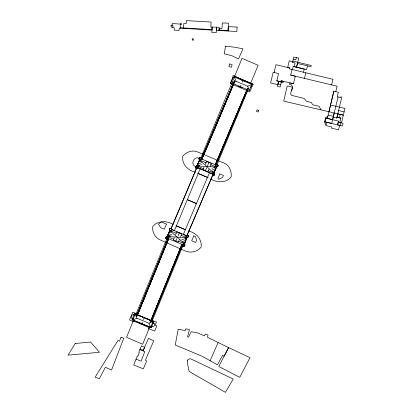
<?xml version="1.0" encoding="UTF-8"?>
<svg xmlns="http://www.w3.org/2000/svg" width="413" height="413" viewBox="0 0 413 413"><rect width="100%" height="100%" fill="white"/><g stroke="black" fill="none" stroke-linecap="round" stroke-linejoin="round"><path stroke-width="0.62" d="M167.157 237.914L166.103 238.709L165.954 237.387L166.103 238.709L167.89 238.869L167.983 237.062L167.182 236.675L166.315 236.933L165.825 237.914L166.103 238.709C167.115 240.005 169.139 238.249 167.983 237.062L167.182 236.675L166.315 236.933L166.103 238.709L166.945 239.163L168.137 238.554M219.081 30.025L219.174 28.265L222.003 28.43L222.308 22.937L228.503 23.195L228.033 31.027L216.335 30.35L216.5 27.191L219.22 27.32L219.055 30.479L219.081 30.025L228.059 30.562M211.972 29.581L183.553 27.965L183.8 23.505L186.165 23.644L186.33 20.65L211.115 22.039L210.831 27.015L216.5 27.191L216.2 32.72L211.895 32.544L212.106 27.077L211.998 30.097L179.252 28.089L179.061 30.423L174.121 30.097L174.307 27.764L171.994 27.625M184.916 244.78C185.169 245.869 183.79 246.737 182.923 246.029L182.469 245.332L182.711 244.269L183.961 243.825L184.916 244.78L183.728 244.981M215.87 164.963C217.589 162.758 219.411 167.25 216.608 166.831M172.123 25.296L172.226 23.551L180.848 24.104L180.827 24.532L181.513 23.959L181.07 23.474L180.404 24.078L180.848 24.104L180.605 28.182L180.636 27.692L183.553 27.965M182.469 245.332L182.525 244.584M213.098 173.367L212.256 173.827L212.174 174.642L212.607 175.344A1.254 1.254 0 0 0 212.907 175.52L213.903 175.504L214.424 175.06L214.59 174.085L213.516 173.14L212.256 173.827L212.607 175.344L213.903 175.504L214.626 174.431L213.898 173.243M208.622 170.889L213.888 173.114L216.433 167.095L196.918 165.954L195.999 166.238L195.798 168.019C198.157 170.079 198.746 164.746 195.999 166.238L195.509 167.229L195.798 168.019L197.29 168.344M171.493 228.57L170.058 228.281L169.444 228.895L169.454 229.984L170.104 230.578L171.096 230.557L171.601 230.124L171.798 229.163L171.493 228.57A1.26 1.26 0 0 0 171.137 228.296L170.058 228.281L169.444 228.895C168.556 230.877 172.206 231.285 171.798 229.163L171.142 228.306L169.805 228.441A1.26 1.26 0 0 0 169.454 229.984L169.826 230.413L167.193 236.675L166.315 236.933L167.983 237.062L168.323 237.981L167.89 238.869M199.143 158.2L199.149 159.284C199.825 160.745 202.174 159.557 201.374 158.153L200.031 157.513L199.143 158.2C193.774 155.758 190.099 164.642 195.638 166.687L195.798 168.019L196.712 168.473L197.564 168.168L198.003 167.296L197.667 166.377L196.929 165.98L195.638 166.687M281.114 80.793L283.364 81.34L283.06 82.615L278.63 81.294L277.412 86.369L280.169 87.024L281.392 81.95L280.876 81.831L281.114 80.793L293.462 83.756L295.28 76.198L290.675 75.104L292.027 69.492L332.986 79.301L331.644 84.902M274.49 72.595L274.8 71.299L274.392 71.196L275.946 64.702L289.704 67.99L289.487 68.888L292.45 69.596L293.215 66.436L304.236 69.074L303.478 72.234M326.631 122.243L325.852 125.557L331.856 127.034L331.587 128.19L338.562 129.827L339.625 125.335L324.902 121.835L325.805 118.056L332.599 119.677L331.696 123.446L324.902 121.835M326.022 124.855L324.577 122.186L325.65 117.674L327.865 116.192L327.328 118.397L333.864 91.206L338.35 92.269L337.256 96.771L340.611 97.576L340.792 96.828L341.85 97.086L336.822 118.01L333.208 117.147M334.21 113.007L332.599 119.677L338.061 96.967M325.805 118.056L338.49 121.086L338.247 122.078L343.043 123.213L342.367 125.986L337.581 124.845L338.247 122.078L339.822 122.444L340.849 118.139L337.013 117.22L336.822 118.01M340.08 125.438L340.74 122.666M276.808 80.85L278.558 73.566L273.184 72.28L270.613 82.93L277.82 84.665L278.63 81.294L276.808 80.85L280.876 81.831M294.164 66.669L295.073 62.895L292.528 62.296L293.803 57.004L298.723 58.171L296.539 67.231L293.215 66.436M296.343 57.608L295.796 59.885L293.256 59.286M297.742 62.26L296.539 67.231L306.58 69.632L307.484 65.868M320.984 109.837L319.006 106.198L312.718 104.809L311.376 102.465L306.291 101.216L304.262 98.464L291.459 95.336L290.571 93.787L292.538 87.195L287.226 85.94L283.736 101.108L328.939 111.747L333.864 91.206M339.44 117.798L340.25 114.442L343.306 115.175L344.953 108.433L330.55 105.005M304.469 78.403L305.816 72.796M335.774 91.655L337.101 86.193L290.675 75.104M337.581 124.845L338.49 121.086M292.528 62.296L292.683 61.656L289.255 60.83L287.655 67.5L289.704 67.99M291.666 90.664L292.621 86.895L291.49 84.923L289.508 84.453L289.895 82.905L293.462 83.756M184.719 245.75L184.792 244.455L184.301 243.954L187.006 237.552L187.75 237.47L188.416 236.726L188.137 235.467L186.712 235.198L186.005 236.05L186.108 236.876L186.759 237.49L187.75 237.47M234.46 77.03L234.718 76.364L234.439 75.687L233.763 75.429L233.097 75.708L232.829 76.374L233.118 77.04L233.794 77.308L234.46 77.03L234.729 76.353L253.123 84.226L249.865 91.815L230.366 83.478L233.118 77.04M139.945 323.038L143.456 324.499M143.306 350.389L148.458 338.386L153.734 340.74L145.417 360.312L146.667 361.034L143.306 368.876L133.698 364.978L137.343 355.939L137.896 356.151L139.305 352.578L138.778 352.372L141.437 345.887L144.633 347.214L143.306 350.389L140.1 349.068M133.595 320.085L126.548 337.349L142.65 344.266L149.697 327.003M135.784 314.727L166.651 239.132M169.32 232.586L170.053 230.8M171.023 228.42L183.904 198.24M136.161 316.699L167.993 238.724M136.264 316.699L168.251 238.332M138.303 312.058L159.227 260.799M159.423 260.314L163.739 249.746M163.935 249.271L166.351 243.35M166.78 242.297L168.442 238.229M136.476 316.766L168.509 238.28M138.463 312.125L159.387 260.866M159.604 260.376L163.894 249.813M164.09 249.338L168.628 238.229M168.788 238.44L137.173 315.893L136.589 315.656L136.858 315.826L140.513 307.463L140.188 307.355L140.59 307.52L140.007 307.282L140.513 307.468M141.143 305.331L145.717 294.959L145.133 294.722L145.634 294.923M148.2 288.63L147.699 288.439L148.277 288.677L147.699 288.439L148.2 288.63L143.151 301.237L142.568 301L143.068 301.196M148.954 286.514L148.551 286.348L149.134 286.586L148.551 286.348L149.041 286.57L152.48 278.145L151.969 277.975L152.48 278.145M153.306 276.121L152.825 275.879L153.306 276.127C155.014 269.353 154.493 272.513 155.014 271.94M157.616 265.559L157.095 265.414L157.57 265.678L159.387 261.465L158.804 261.228L159.279 261.491M137.101 315.821L136.589 315.656L137.173 315.893L141.365 305.372C140.761 305.145 141.334 305.434 141.163 305.279M148.19 288.661L153.337 276.044M154.194 273.943L153.677 273.788L154.261 274.025L157.57 265.673M158.473 263.458L157.952 263.318L158.535 263.556L168.741 238.306M182.623 244.243L151.008 321.696L150.699 321.629L150.425 321.459L181.828 244.527M150.1 322.501L182.087 244.135M153.837 313.715L152.061 318.511M154.059 313.281L158.406 302.626L154.214 313.281L156.362 307.974M158.551 302.156L166.656 282.311M166.929 281.862L171.168 271.258L171.519 271.455L171.116 271.289L166.929 281.862L166.661 281.687L167.244 281.924L166.661 281.687L167.244 281.924L166.842 281.759L171.323 271.32L170.936 271.217L171.297 271.382M171.364 270.773L173.78 264.857M174.214 263.793L179.474 250.897M179.67 250.428L181.906 245.059L179.882 250.448L179.479 250.283L179.882 250.448M150.311 322.568L182.278 244.259M152.067 318.495L153.992 313.777M157.048 306.291L158.499 302.734M158.711 302.223L166.811 282.373M171.524 270.835L173.46 266.086M173.656 265.605L179.634 250.965M179.825 250.49L182.009 245.146M152.113 318.485L154.008 313.828M158.757 302.202L166.826 282.43M171.576 270.799L173.47 266.148M174.42 263.824L179.645 251.032M150.91 321.696L150.425 321.459L150.91 321.696L182.5 244.305M152.129 321.051L183 245.456M187.13 235.338L200 205.163M204.213 153.115L203.919 152.996L204.502 153.244L203.919 152.996L204.502 153.244L204.099 153.12L206.99 146.847M170.166 236.313L167.807 235.338L169.242 231.863L171.013 232.596M196.443 168.514L183.94 198.152M200.878 157.797L231.678 83.364M234.388 76.818L242.028 58.357L258.125 65.28L250.49 83.731M201.916 158.287L206.82 146.713M210.867 137.658L215.235 127.318M221.75 111.68L219.597 116.977M232.504 85.832L230.531 90.462M154.023 313.204L154.225 313.209M215.756 164.044L219.876 154.281M237.625 112.336L235.616 117.612L235.219 117.442L235.797 117.69L235.586 117.488M246.406 91.753L240.005 106.606M212.566 175.411L200.042 205.07M217.001 164.699L247.537 90.875M184.585 238.203L186.356 238.931L184.921 242.405L182.561 241.429M228.306 96.255L222.024 111.236M197.873 167.776L200.186 168.757L174.41 230.671L171.808 229.587L171.343 228.441L196.464 168.427M239.891 107.184L231.445 127.405M173.79 239.21L167.296 236.504L169.779 230.568L176.274 233.273M220.201 153.827L226.422 138.773M178.509 241.182L184.415 243.639L186.903 237.702L180.997 235.24M143.084 324.344L151.225 327.736L151.798 326.363M151.225 327.736L153.755 321.706L143.863 317.592M167.126 236.825L169.95 230.118M234.305 81.831L201.647 159.186L201.301 159.201L234.574 80.618M201.301 159.201L234.476 80.623M207.264 145.67L210.46 138.102M210.661 137.627L217.001 122.599M219.355 117.55L217.295 122.129L221.781 111.809L221.378 111.639L221.781 111.809M221.817 111.19L228.152 96.183M228.368 95.682L230.335 91.015M201.647 159.413L210.615 138.169M210.816 137.689L221.766 111.753M221.977 111.257L230.495 91.077L228.57 95.723M230.707 90.581L232.679 85.904M201.652 159.485L204.079 153.739M207.476 145.696L210.625 138.231M215.478 126.745L217.176 122.723M230.753 90.555L232.695 85.961M201.838 159.31L233.913 82.76L233.603 82.688L234.181 82.936L201.88 159.444M247.748 88.568C248.559 89.032 246.85 88.31 247.748 88.568L215.488 164.988L215.137 165.004L247.439 88.49L247.754 88.563L248.022 88.738L215.72 165.252M215.183 165.138L247.537 88.496M228.606 133.6L226.887 138.293L226.489 138.123L226.959 138.391M228.848 133.027L231.172 127.844L231.435 128.025L230.852 127.782L231.435 128.025L230.852 127.782L231.254 127.953L226.68 138.257L226.959 138.386M231.275 127.281L235.157 118.092M237.821 111.773L239.984 107.272M215.762 164.116L219.933 154.24M220.129 153.77L226.479 138.737M231.29 127.338L235.204 118.066M235.415 117.571L238.595 110.028M239.055 108.949L239.808 107.158M240.02 106.652L246.437 91.681M215.922 164.183L220.088 154.307M224.693 143.399L220.119 153.708M224.894 142.919L231.239 127.896M240.18 106.719L246.515 91.712M215.674 165.117L247.95 88.666M213.588 167.394L215.927 168.37L214.45 171.87L212.117 170.894M184.048 244.563L187.11 237.31M203.356 168.669L196.918 165.954L199.655 159.532M241.146 79.921L241.249 79.683L244.739 81.165L244.641 81.402M213.681 173.749L216.67 166.687M199.846 165.758L197.512 164.777L199.004 161.276L201.338 162.252M134.752 315.305L135.247 314.143L142.986 317.339M208.968 169.371L207.976 171.694L202.948 169.567L203.939 167.239M205.173 164.338L206.412 161.431L211.441 163.563L210.207 166.47M174.348 237.62L173.362 239.943L178.385 242.075L179.371 239.752M175.582 234.718L176.816 231.817L181.839 233.939L180.605 236.845M240.227 86.926L240.918 85.3M242.302 82.048L242.994 80.421M205.462 170.631L206.701 167.724M207.445 165.985L208.926 162.5M175.871 241.006L176.862 238.683M178.096 235.782L179.325 232.88M142.02 323.766L132.764 319.951L135.247 314.143M242.08 87.406L241.972 87.664L238.482 86.183L238.59 85.935M141.607 323.993L142.299 322.367M143.45 319.662L144.374 317.499M187.125 235.09L212.607 175.344L213.903 175.504M142.289 323.88L150.621 327.318L153.104 321.52L144.772 318.077M230.366 83.478L233.123 77.05L233.794 77.308M150.621 327.318L148.979 323.234L136.889 318.237L132.764 319.951M250.624 87.468L251.414 85.672M210.124 360.688L218.121 342.516L207.45 337.235L208.033 335.051L205.364 333.978L204.44 335.883L197.703 332.919L191.204 331.691L188.534 337.199L187.528 336.848L189.5 329.569L185.747 328.81L185.365 330.606L178.235 329.244L175.236 345.01L201.668 356.058L217.481 364.777L222.566 355.417L224.094 356.233L228.595 347.591L249.994 357.679L239.746 377.353L218.761 366.47L228.595 347.591L218.121 342.516M231.791 83.059L234.424 77.097L251.94 84.479L249.307 90.452L231.791 83.059L236.066 81.325L247.661 86.219L251.94 84.479M196.918 165.954L199.546 159.986L206.536 162.929M234.424 77.097L236.066 81.325M216.964 164.379L216.154 164.648L215.674 165.649L216.381 166.749L217.444 166.769L218.11 166.036L217.563 164.555L216.407 164.488L215.674 165.649L216.381 166.749L217.444 166.769L216.97 165.51M200.909 157.663L199.5 157.745L199.02 158.747A1.249 1.249 0 0 0 199.556 159.759M200.031 157.513L199.051 158.458L199.149 159.284L199.846 159.903L200.79 159.867L201.456 159.134L201.374 158.153L200.475 157.73M208.338 142.764L208.864 142.903L208.338 142.769M215.137 165.004L215.488 164.988M151.168 326.094L152.624 326.714L154.013 326.141L154.617 324.695L154.07 323.296L153.233 322.935L153.755 321.706L146.057 318.387L152.913 321.231L153.14 320.684L156.413 322.047L155.107 325.207L156.811 325.898L154.668 331.014L148.52 328.65L149 327.494L134.127 321.242L133.895 321.789L129.506 319.961L132.749 312.192L136.481 313.746L136.249 314.303L142.557 316.926L134.55 313.72L134.034 314.969L133.265 314.644L131.84 315.248L131.236 316.683L131.819 318.072L133.275 318.686M148.979 323.234L153.104 321.52M169.444 228.895L171.142 228.306M148.773 286.41L149.041 286.57M170.104 230.578L171.601 230.124M230.289 91.036L230.691 91.206L230.304 91.087M187.244 236.36L188.452 236.05L188.266 237.036L187.414 237.563L186.459 237.31L186.005 236.05L186.712 235.198L187.554 235.126L188.452 236.05L187.146 235.415M184.601 244.186L183.171 243.907L182.458 244.78L182.923 246.029L184.208 246.184L184.874 245.446L183.883 246.277L182.923 246.029M216.154 164.648L217.563 164.555L218.147 165.37M196.872 167.203L195.509 167.229L195.798 168.019L197.564 168.168M150.425 321.459L151.008 321.696M197.6 167.663L213.413 174.41L214.626 174.431M248.022 88.738L247.439 88.49M234.181 82.936L233.603 82.688L234.114 82.858M167.296 236.504L186.903 237.702M195.999 166.238L197.667 166.377M166.599 239.07L167.275 239.153M217.419 122.15L217.217 122.088M167.807 235.338L170.28 235.818M185.122 238.693L186.356 238.931M244.264 96.833C244.068 96.936 244.424 96.849 244.222 96.921M197.512 164.777L199.35 165.138M214.698 168.132L215.927 168.37M340.25 114.442L328.939 111.747M328.144 115.103L333.394 116.352M292.822 61.083L311.237 65.491L310.948 66.694L297.443 63.463M338.608 110.555L344.122 111.866M340.849 118.139L337.013 117.22L337.813 113.869L343.306 115.175L341.489 122.847L339.822 122.444M277.995 83.911L280.752 84.588M233.04 84.83L232.731 84.758L233.237 84.933M163.548 290.138C162.66 289.869 164.374 290.566 163.548 290.138C164.374 290.571 162.696 289.787 163.522 290.21M199.149 159.284L200.79 159.867M231.29 88.976C231.099 89.048 231.461 88.981 231.259 89.048M220.81 113.792C220.625 113.864 220.986 113.797 220.785 113.859M175.504 260.861C175.448 260.877 175.556 260.866 175.494 260.877M161.834 294.34C161.659 294.376 162.004 294.35 161.819 294.381M221.657 111.794L221.962 111.882L221.559 111.716M230.392 91.108L230.691 91.206L230.413 91.056M229.52 93.173C229.54 93.137 229.54 93.199 229.535 93.132M160.11 298.563C160.27 298.573 159.955 298.527 160.12 298.542M139.831 349.697L144.808 351.623L141.076 361.143L136.063 359.181M228.663 95.197C228.497 95.207 228.823 95.233 228.647 95.233M157.549 304.84C157.73 304.882 157.374 304.779 157.559 304.82M227.785 97.272C227.594 97.251 227.966 97.323 227.775 97.303M242.498 101.009C242.446 101.061 242.498 100.973 242.488 101.035M241.626 103.074C241.435 103.054 241.806 103.126 241.615 103.105M222.416 148.577C222.359 148.577 222.478 148.592 222.411 148.587M226.902 99.363C227.078 99.409 226.758 99.306 226.913 99.347M238.131 111.355C237.274 111.014 238.972 111.732 238.131 111.35M186.201 235.606L183.357 234.429L209.494 172.675L212.256 173.827L212.907 175.52L212.256 174.9L212.256 173.827M168.525 233.603L171.947 235.018M181.648 239.019L185.638 240.671M142.697 317.107L134.55 313.72L132.031 319.75L141.922 323.864M131.819 318.072L132.599 318.397M198.255 163.027L201.642 164.446M211.797 168.705L215.188 170.125M171.601 229.499L186.397 235.694M167.823 238.43L182.629 244.625M201.322 158.85L215.994 165.014M210.609 164.642L216.433 167.095M200.176 168.747L209.381 172.624M202.948 169.567L203.955 169.991M142.63 316.756L146.119 318.237M133.265 314.644L134.731 315.269M152.614 322.677L154.07 323.296M234.729 76.353L253.123 84.226M197.842 173.315L208.209 177.755M173.088 224.455C166.955 220.501 157.534 220.47 152.753 226.53C151.845 232.493 155.768 238.58 161.468 240.5L184.126 250.484C189.753 253.597 197.125 252.038 201.167 247.093C201.993 238.936 196.118 232.565 188.307 230.986M176.015 225.71L185.38 229.731M195.406 172.252C188.07 170.646 181.462 164.111 182.794 156.181C186.248 151.896 192.406 149.666 197.61 151.922L224.336 163.202C229.483 165.386 231.719 171.498 231.218 176.754C226.484 183.155 216.939 182.99 210.738 178.855M197.765 173.269L207.791 177.585M187.388 199.634L196.588 203.588M187.352 199.727L196.552 203.681M176.175 225.735L185.38 229.69M153.269 315.325C153.378 315.289 153.378 315.295 153.264 315.336M222.555 109.667C223.397 110.054 221.704 109.306 222.535 109.719M213.516 173.14L214.275 173.512M169.779 230.568L184.415 243.639M199.546 159.986L213.888 173.114M216.211 124.122L216.722 124.292L216.206 124.127M199.5 157.745L200.305 158.788M183.961 243.825L184.57 244.904M212.871 173.243L213.418 174.41M135.216 314.216L136.889 318.237M247.661 86.219L249.349 90.364M237.108 27.088L236.861 31.45L228.033 31.027L228.291 26.623L237.108 27.088M187.394 360.719L187.296 362.423L189.128 371.416L225.436 392.35L233.237 379.02L190.434 358.716L188.065 359.331L187.394 360.719M171.039 25.652L170.967 26.478L171.493 27.113L172.345 27.181L172.964 26.654L173.037 25.828L172.5 25.198L171.679 25.131L171.039 25.652M192.313 38.889L192.195 40.071L193.387 40.195L193.511 39.008L192.313 38.889M225.55 46.235L224.166 53.798L231.765 55.693L238.487 58.951L242.973 48.801L234.429 47.18L225.55 46.235M229.68 63.932L228.931 66.576L231.373 67.267L232.132 64.64L229.68 63.932M121.04 337.22L119.502 341.241L117.906 340.57L95.166 377.131L99.306 378.736L105.356 367.302L111.562 370.017L123.75 338.211L121.04 337.22M219.814 173.935L217.852 178.829L218.916 179.227L222.633 177.347L223.448 175.437L219.814 173.935M161.772 255.064L161.369 254.945L161.772 255.11M165.856 244.522L166.222 244.718L165.876 244.511M212.86 132.361L213.232 132.563L212.86 132.361M162.603 292.192L162.97 292.389L162.614 292.213M166.454 224.114L164.286 229.189L160.703 227.671L158.36 224.12L161.462 221.972L166.454 224.114M258.683 110.488L257.986 112.073L256.432 111.376L257.134 109.801L258.683 110.488M193.805 235.869L191.647 240.722L195.623 242.472L196.578 240.351L195.499 236.628L193.805 235.869M75.197 343.482L68.047 355.144L99.487 352.279L90.592 342.052L75.197 343.482M167.931 240.531L167.348 240.294L167.931 240.531M181.772 246.334L181.188 246.096L181.772 246.334M202.298 157.069L202.752 157.379L202.298 157.074M216.138 162.877L216.593 163.181L216.138 162.877M166.62 242.328L167.079 242.627L166.62 242.328M180.455 248.13L180.915 248.43L180.455 248.136M203.17 155.004L203.63 155.309L203.17 155.009M217.465 161.111L216.887 160.869L217.465 161.111M217.883 158.747L218.338 159.046L217.878 158.747M164.906 246.52L165.37 246.814L164.906 246.525M178.746 252.322L179.206 252.617L178.746 252.328M204.915 150.874L205.375 151.173L204.915 150.879M219.21 156.976L218.632 156.734L219.21 156.976M164.054 248.616L164.513 248.905L164.049 248.621M178.354 254.707L177.771 254.47L178.354 254.707M205.788 148.809L206.247 149.103L205.788 148.814M219.623 154.617L220.083 154.911L219.623 154.617M163.197 250.712L163.662 250.996L163.197 250.717M177.032 256.514L177.497 256.803L177.032 256.519M206.66 146.744L207.119 147.038L206.66 146.749M220.496 152.552L220.955 152.841L220.496 152.552M162.805 253.092L162.221 252.854L162.805 253.092M176.181 258.61L176.645 258.894L176.175 258.615M207.532 144.679L207.992 144.968L207.527 144.684M221.368 150.487L221.827 150.776L221.368 150.487M160.631 257L161.096 257.278L160.626 257.005M174.467 262.807L174.936 263.081L174.467 262.807M209.272 140.554L209.737 140.833L209.272 140.554M223.113 146.357L223.578 146.636L223.108 146.357M160.244 259.369L159.661 259.132L160.244 259.369M173.61 264.903L174.079 265.177L173.61 264.903M224.45 144.571L223.867 144.323L224.45 144.571M210.145 138.489L210.609 138.768L210.145 138.489M172.753 266.999L173.228 267.268L172.753 267.005M211.017 136.424L211.487 136.698L211.017 136.424M224.853 142.227L225.322 142.5L224.853 142.232M171.901 269.095L172.371 269.364L171.896 269.1M226.195 140.435L225.617 140.188L226.195 140.435M211.89 134.359L212.359 134.633L211.89 134.359M211.89 134.359L212.359 134.633L211.89 134.359M156.826 267.743L156.243 267.505L156.826 267.743M170.187 273.287L170.662 273.551L170.187 273.292M213.629 130.229L214.104 130.493L213.629 130.229M227.47 136.032L227.94 136.3L227.47 136.037M155.969 269.839L155.386 269.601L155.969 269.839M169.81 275.641L169.227 275.404L169.81 275.641M214.502 128.164L214.977 128.428L214.502 128.169M213.629 130.234L214.104 130.493L213.629 130.234M228.343 133.967L228.812 134.23L228.337 133.972M168.478 277.484L168.953 277.737L168.473 277.49M215.374 126.099L215.849 126.357L215.374 126.104M229.21 131.907L229.685 132.165L229.21 131.907M167.621 279.58L168.101 279.828L167.621 279.58M230.082 129.842L230.562 130.095L230.082 129.842M167.616 279.586L168.101 279.828L167.616 279.586M165.907 283.777L166.387 284.015L165.907 283.777M217.987 119.909L218.467 120.157L217.987 119.915M231.827 125.712L232.307 125.96L231.827 125.717M151.7 280.303L151.117 280.066L151.7 280.303M165.907 283.777L166.387 284.015L165.907 283.777M165.05 285.873L165.536 286.111L165.05 285.879M137.544 313.56L138.025 313.797L137.539 313.565M151.38 319.368L151.865 319.605L151.38 319.368M247.15 90.803C245.802 90.251 247.459 91.01 246.876 90.633L247.15 90.803M218.859 117.844L219.339 118.087L218.859 117.85M233.18 123.89L232.596 123.647L233.18 123.89M150.358 282.167L150.843 282.399L150.358 282.167M164.679 288.202L164.1 287.964L164.679 288.202M138.396 311.474L138.882 311.707L138.391 311.474M152.232 317.277L152.717 317.509L152.232 317.282M231.956 86.828C232.901 87.308 231.708 86.823 232.163 86.911L231.956 86.828M246.272 92.873L245.694 92.631L246.272 92.873M219.731 115.779L220.217 116.022L219.731 115.785M234.052 121.825L233.474 121.577L234.052 121.825M149.501 284.263L149.991 284.49L149.501 284.268M139.248 309.383L139.733 309.611L139.248 309.389M244.914 94.706L245.399 94.944L244.914 94.711M234.925 119.755L234.347 119.512L234.925 119.755M154.792 311.01L155.283 311.232L154.792 311.01M243.655 99.079L243.076 98.831L243.655 99.079M236.184 115.392L236.67 115.619L236.184 115.392M146.935 290.556L147.426 290.773L146.93 290.561M160.771 296.358L161.261 296.575L160.771 296.358M141.809 303.116L142.299 303.333L141.804 303.121M155.644 308.919L156.135 309.136L155.644 308.924M154.787 311.01L155.283 311.232L154.787 311.01M223.216 107.525L223.707 107.747L223.216 107.53M222.344 109.595L222.834 109.817L222.344 109.595M237.057 113.327L237.542 113.554L237.052 113.332M146.078 292.652L146.569 292.863L146.073 292.667M156.496 306.828L156.992 307.045L156.491 306.849M224.089 105.46L224.579 105.682L224.089 105.465M144.008 299.146L143.425 298.909L144.008 299.146M159.057 300.556L159.552 300.762L159.057 300.556M241.037 105.279L240.454 105.036L241.037 105.279M224.961 103.4C225.947 103.828 224.6 103.255 225.162 103.487L224.961 103.4M239.292 109.414L238.709 109.171L239.292 109.414M238.415 111.484L237.836 111.242L238.415 111.484M144.364 296.849L144.86 297.05L144.364 296.849M158.205 302.652L158.7 302.858L158.205 302.652M225.834 101.335L226.324 101.546L225.828 101.34M240.165 107.349L239.581 107.101L240.165 107.349"/></g></svg>
